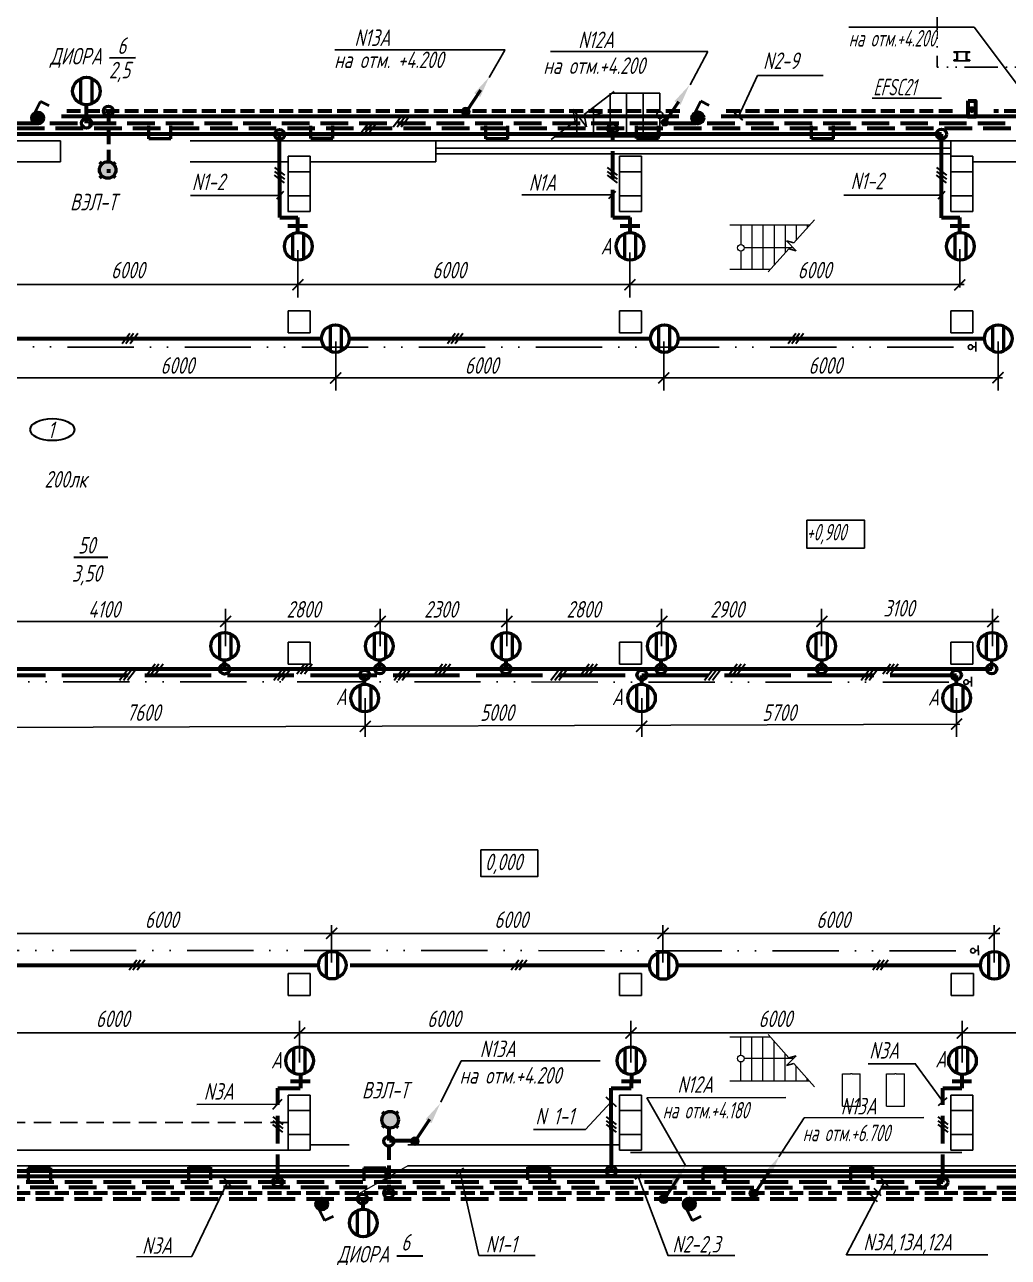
# Model space of a CAD drawing. Header units: inches. Extents: x -2146 to 222, y -883 to 3331.
# Drawn here: x -1215.6 to -1037.5, y 2945.8 to 3169 of the extents above; entities that cross this region are included whole.
import ezdxf
from ezdxf.enums import TextEntityAlignment as Align

# ---------------------------------------------------------------- set-up
doc = ezdxf.new("R2010")
doc.units = ezdxf.units.IN
doc.header["$MEASUREMENT"] = 0
for name, pattern in [('ACAD_ISO02W100', [15, 12, -3]), ('ACAD_ISO12W100', [21, 12, -3, 0, -3, 0, -3]), ('AUSGEZOGEN', [0]), ('gost5', [7, 5, -2, 0]), ('HIDDEN2', [4.7625, 3.175, -1.5875]), ('K5LT32768', [0])]:
    doc.linetypes.add(name, pattern=pattern)
for name, color, linetype in [('1', 7, 'AUSGEZOGEN'), ('osnovnoy shtamp', 7, 'Continuous'), ('АР', 7, 'Continuous'), ('блок', 7, 'Continuous'), ('вид', 7, 'Continuous'), ('НОВЫЙ', 7, 'Continuous'), ('орудован', 7, 'Continuous'), ('текст', 7, 'Continuous'), ('ТХ2', 255, 'Continuous')]:
    doc.layers.add(name, color=color, linetype=linetype)
for name, color, linetype, lineweight in [('кабель', 1, 'Continuous', 60), ('КаБель силовой (Вновь)', 1, 'Continuous', 60), ('лампа', 6, 'Continuous', 50), ('основной', 7, 'Continuous', 30), ('пунктирный', 222, 'HIDDEN2', 25), ('размеры', 82, 'Continuous', 25), ('рамка толстая', 7, 'Continuous', 60), ('Спецификация', 9, 'Continuous', 25), ('стена', 7, 'Continuous', 18), ('Строительный', 7, 'Continuous', 25), ('Схема распред. сети', 9, 'Continuous', 25), ('уровни', 5, 'Continuous', 25), ('Эл. аппараты (Вновь)', 93, 'Continuous', 50)]:
    doc.layers.add(name, color=color, linetype=linetype, lineweight=lineweight)
doc.styles.add('Simplex', font='simplex.shx', dxfattribs={"width": 0.7, "oblique": 15})

# ---------------------------------------------------------------- blocks, each defined once
blk = doc.blocks.new('A$C33DA0663')
at = {"color": 5}
for p, q in [((-4.54, 1.45), (-2.77, 3.22)), ((-2.77, 3.22), (-4.12, 2.85)), ((-4.54, 1.45), (-3.19, 1.81))]:
    blk.add_line(p, q, dxfattribs=at)
at = {"layer": 'АР', "color": 5}
for p, q in [((-7.85, 7.06), (-4.12, 2.85)), ((-3.19, 1.81), (0.55, -2.39))]:
    blk.add_line(p, q, dxfattribs=at)
blk = doc.blocks.new('A$C4C4C6647')
for p, q in [((-14.9, 15.3), (-14.9, -0.7)), ((-8.5, 15.3), (-14.9, 15.3)), ((-13.4, 14), (-14, 13.4)), ((-14, 13.4), (-14, 1.2)), ((-14, 1.2), (-13.4, 0.6)), ((-9.1, 14), (-13.4, 14)), ((-13.4, 0.6), (-9.1, 0.6)), ((-9.1, 14), (-8.5, 14.6)), ((-9.1, 0.6), (-8.5, 0)), ((-8.5, 15.3), (-8.5, 14.6)), ((-8.5, 0), (-8.5, -0.7)), ((-14.9, -0.7), (-8.5, -0.7))]:
    blk.add_line(p, q)
at = {"layer": 'Defpoints', "color": 0, "linetype": 'ByBlock'}
for p in [(-14.9, -0.6), (-8.5, -0.6)]:
    blk.add_point(p, dxfattribs=at)
blk = doc.blocks.new('A$C59454A50')
at = {"layer": '1', "color": 3}
for p, q in [((-0.8, 0.8), (0.8, 0.8)), ((-0.8, -0.8), (0.8, -0.8))]:
    blk.add_line(p, q, dxfattribs=at)
at = {"layer": '1', "color": 3, "yscale": 0.1, "zscale": 0.1}
for p, xscale in [((-2.29, -0.73), -0.1), ((2.29, -0.73), 0.1)]:
    blk.add_blockref('A$C4C4C6647', p, dxfattribs=dict(at, xscale=xscale))
blk = doc.blocks.new('A$C111428AF')
at = {"lineweight": 50}
blk.add_hatch(color=24, dxfattribs=at).paths.add_polyline_path([(3, 1.5, 1), (0, 1.5, 1)])
at = {"color": 24, "lineweight": 50}
for p, q in [((0.07, 2.93), (0.44, 2.56)), ((2.93, 2.93), (2.56, 2.56)), ((0.44, 0.44), (0.07, 0.07)), ((2.56, 0.44), (2.93, 0.07))]:
    blk.add_line(p, q, dxfattribs=at)
blk.add_circle((1.5, 1.5), 1.5, dxfattribs=at)

msp = doc.modelspace()

# ---------------------------------------------------------------- hatches: boundary and pattern name
for points in [[(-1213.27, 3153.05, -1), (-1213.27, 3151.05, -1)], [(-1093.73, 3153.09, -1), (-1093.73, 3151.09, -1)], [(-1161.83, 2954.41, 1), (-1161.83, 2956.41, 1)], [(-1095.27, 2954.41, 1), (-1095.27, 2956.41, 1)]]:
    msp.add_hatch(color=0).paths.add_polyline_path(points)
h = msp.add_hatch(color=24)
edge = h.paths.add_edge_path()
edge.add_arc((-1135.75, 3153.22), 0.718, 0, 360)
h = msp.add_hatch(color=24)
edge = h.paths.add_edge_path()
edge.add_arc((-1144.96, 2966.78), 0.718, 0, 360)
h = msp.add_hatch(color=24)
edge = h.paths.add_edge_path()
edge.add_arc((-1083.7, 2957.33), 0.718, 0, 360)
h = msp.add_hatch(color=24)
edge = h.paths.add_edge_path()
edge.add_arc((-1083.59, 2957.3), 0.718, 0, 360)
h = msp.add_hatch(color=6)
edge = h.paths.add_edge_path()
edge.add_arc((-1099.99, 2956.3), 0.718, 0, 360)
h = msp.add_hatch(color=6)
edge = h.paths.add_edge_path()
edge.add_arc((-1099.87, 2956.27), 0.718, 0, 360)
at = {"layer": 'вид'}
for points in [[(-1213.81, 3152.92, 1), (-1212.64, 3151.29, 1)], [(-1094.27, 3152.96, 1), (-1093.1, 3151.33, 1)], [(-1162.37, 2954.54, -1), (-1161.2, 2956.16, -1)], [(-1095.81, 2954.54, -1), (-1094.64, 2956.16, -1)]]:
    msp.add_hatch(color=0, dxfattribs=at).paths.add_polyline_path(points)
at = {"layer": 'кабель'}
for color, points in [(6, [(-1100.1, 3151.26, 1), (-1099.32, 3151.26, 1)]), (6, [(-1099.32, 3151.26, 1), (-1100.1, 3151.26, 1)]), (24, [(-1145.28, 2966.9, -1), (-1144.5, 2966.9, -1)]), (24, [(-1144.5, 2966.9, -1), (-1145.28, 2966.9, -1)]), (6, [(-1100.26, 2956.3, -1), (-1099.48, 2956.3, -1)]), (6, [(-1099.48, 2956.3, -1), (-1100.26, 2956.3, -1)])]:
    msp.add_hatch(color=color, dxfattribs=at).paths.add_polyline_path(points)

# ---------------------------------------------------------------- linework, layer by layer
at = {"color": 0, "linetype": 'ACAD_ISO12W100', "ltscale": 0.5}
for p in [(-1050.41, 3238.24), (-985.94, 3161.24)]:
    msp.add_line(p, (-1050.41, 3161.24), dxfattribs=at)
for p, q in [((-1043.67, 3168.52), (-1066.41, 3168.52)), ((-1029.37, 3149.35), (-1043.67, 3168.52)), ((-1128.63, 3164.42), (-1159.44, 3164.42)), ((-1131.54, 3159.39), (-1128.7, 3164.37)), ((-1043.39, 3110.63), (-1043.95, 3110.62)), ((-1043.38, 3109.77), (-1043.39, 3111.52)), ((-1044.2, 3049.97), (-1044.77, 3049.97)), ((-1044.19, 3049.11), (-1044.2, 3050.87)), ((-1042.94, 3000.46), (-1042.95, 3002.22)), ((-1042.95, 3001.32), (-1043.52, 3001.32)), ((-1136.61, 2981.34), (-1140.28, 2973.83)), ((-1111.44, 2981.33), (-1136.61, 2981.33)), ((-1054.3, 2980.76), (-1049.36, 2973.97)), ((-1136.86, 2961.38), (-1133.38, 2946.1)), ((-1104.55, 2960.37), (-1099.13, 2946.06)), ((-1185.37, 2945.89), (-1178.9, 2959.39)), ((-1066.89, 2946.16), (-1059.93, 2959.4))]:
    msp.add_line(p, q)
at = {"lineweight": 30}
for p, q in [((-1200.29, 3162.98), (-1195.55, 3162.99)), ((-1085.61, 3151.69), (-1087.07, 3152.97)), ((-1169.99, 3137.41), (-1168.72, 3138.8)), ((-1109.88, 3137.46), (-1108.61, 3138.84)), ((-1050.24, 3137.42), (-1048.97, 3138.81)), ((-1206.72, 3072.52), (-1200.59, 3072.52)), ((-1170.72, 2972.59), (-1169, 2974.37)), ((-1108.48, 2973.01), (-1110.36, 2974.78)), ((-1050.13, 2973.26), (-1048.59, 2974.67)), ((-1178.27, 2958.72), (-1179.53, 2960.05)), ((-1136.18, 2961.91), (-1137.51, 2960.85)), ((-1103.98, 2960.83), (-1105.12, 2959.91)), ((-1059.29, 2958.73), (-1060.56, 2960.06)), ((-1060.54, 2956.89), (-1061.8, 2958.22)), ((-1061.19, 2955.8), (-1062.45, 2957.14)), ((-1148.25, 2946.03), (-1143.51, 2946.05))]:
    msp.add_line(p, q, dxfattribs=at)
at = {"color": 0}
for p, q in [((-1120.39, 3164.09), (-1091.9, 3164.12)), ((-1095.14, 3158.04), (-1091.91, 3164.12)), ((-1086.34, 3152.33), (-1082.91, 3159.76)), ((-1166.14, 3119.57), (-1166.14, 3128.15)), ((-1106.02, 3119.57), (-1106.02, 3127.72)), ((-1046.29, 3121.37), (-1046.29, 3128.29)), ((-1346.16, 3121.89), (-1045.51, 3121.89)), ((-1159.29, 3102.7), (-1159.29, 3111.62)), ((-1099.89, 3102.7), (-1099.89, 3111.62)), ((-1039.35, 3102.7), (-1039.35, 3111.62)), ((-1346.02, 3105.02), (-1038.57, 3105.02)), ((-1179.29, 3056.42), (-1179.29, 3063.16)), ((-1151.27, 3056.42), (-1151.27, 3063.16)), ((-1128.33, 3056.42), (-1128.33, 3063.16)), ((-1100.29, 3056.42), (-1100.29, 3063.16)), ((-1071.33, 3056.42), (-1071.33, 3063.16)), ((-1040.38, 3056.42), (-1040.38, 3063.16)), ((-1346.03, 3060.91), (-1039.16, 3060.91)), ((-1153.96, 3040.02), (-1153.96, 3047.01)), ((-1103.9, 3040.02), (-1103.9, 3047.01)), ((-1046.88, 3040.02), (-1046.88, 3047.01)), ((-1346.04, 3041.27), (-1046.29, 3042.31)), ((-1160.06, 2999.17), (-1160.06, 3005.91)), ((-1100.06, 2999.17), (-1100.06, 3005.91)), ((-1040.06, 2999.17), (-1040.06, 3005.91)), ((-1346.6, 3004.39), (-1039.05, 3004.39)), ((-1165.84, 2988.57), (-1165.84, 2981.01)), ((-1105.84, 2988.57), (-1105.84, 2981.01)), ((-1045.84, 2988.57), (-1045.84, 2981.01)), ((-1285.91, 2986.38), (-985.28, 2986.38)), ((-1045.81, 2986.38), (-1285.81, 2986.38)), ((-1054.27, 2980.8), (-1062.88, 2980.8)), ((-1109.42, 2973.89), (-1114.09, 2968.88)), ((-1102.99, 2974.66), (-1077.81, 2974.69)), ((-1074.46, 2971.03), (-1052.82, 2971.06)), ((-1123.52, 2968.88), (-1114.07, 2968.88))]:
    msp.add_line(p, q, dxfattribs=at)
at = {"color": 6, "lineweight": 50}
for p, q in [((-1205.49, 3159.2), (-1205.49, 3154.67)), ((-1203.48, 3159.23), (-1203.48, 3154.63)), ((-1167.13, 3131.06), (-1167.13, 3126.56)), ((-1165.12, 3131.1), (-1165.12, 3126.54)), ((-1107.04, 3131.06), (-1107.04, 3126.57)), ((-1105.04, 3131.11), (-1105.04, 3126.54)), ((-1047.2, 3131.1), (-1047.21, 3126.54)), ((-1045.19, 3131.11), (-1045.19, 3126.52)), ((-1160.31, 3114.34), (-1160.31, 3109.84)), ((-1158.3, 3114.42), (-1158.3, 3109.76)), ((-1100.87, 3114.38), (-1100.87, 3109.88)), ((-1098.86, 3114.46), (-1098.86, 3109.8)), ((-1040.38, 3114.39), (-1040.38, 3109.9)), ((-1038.37, 3114.47), (-1038.37, 3109.81)), ((-1180.32, 3058.73), (-1180.32, 3054.11)), ((-1178.31, 3058.64), (-1178.31, 3054.19)), ((-1152.32, 3058.73), (-1152.32, 3054.11)), ((-1150.31, 3058.64), (-1150.31, 3054.19)), ((-1129.35, 3058.73), (-1129.35, 3054.11)), ((-1127.34, 3058.64), (-1127.34, 3054.19)), ((-1101.26, 3058.73), (-1101.26, 3054.11)), ((-1099.26, 3058.64), (-1099.26, 3054.19)), ((-1072.34, 3058.66), (-1072.34, 3054.17)), ((-1070.33, 3058.72), (-1070.33, 3054.14)), ((-1041.5, 3058.7), (-1041.5, 3054.14)), ((-1039.48, 3058.72), (-1039.48, 3054.12)), ((-1154.95, 3049.33), (-1154.95, 3044.71)), ((-1152.94, 3049.25), (-1152.94, 3044.78)), ((-1104.83, 3049.35), (-1104.84, 3044.71)), ((-1102.83, 3049.26), (-1102.83, 3044.78)), ((-1047.76, 3049.33), (-1047.76, 3044.71)), ((-1045.75, 3049.25), (-1045.75, 3044.8)), ((-1161.02, 3000.92), (-1161.02, 2996.41)), ((-1159.01, 3000.98), (-1159.01, 2996.35)), ((-1101.05, 3000.85), (-1101.06, 2996.35)), ((-1099.05, 3000.91), (-1099.05, 2996.28)), ((-1041.13, 3000.89), (-1041.13, 2996.38)), ((-1039.12, 3000.95), (-1039.12, 2996.32)), ((-1166.93, 2983.61), (-1166.93, 2979.11)), ((-1164.92, 2983.68), (-1164.92, 2979.04)), ((-1106.94, 2983.63), (-1106.94, 2979.13)), ((-1104.93, 2983.7), (-1104.93, 2979.06)), ((-1046.89, 2983.63), (-1046.89, 2979.13)), ((-1044.88, 2983.7), (-1044.88, 2979.06)), ((-1155.4, 2954.24), (-1155.4, 2949.74)), ((-1153.39, 2954.31), (-1153.39, 2949.68))]:
    msp.add_line(p, q, dxfattribs=at)
at = {"linetype": 'Continuous'}
for p, q in [((-1071.01, 3159.78), (-1082.91, 3159.76)), ((-1049.59, 3155.67), (-1062.19, 3155.65)), ((-1169.35, 3138.05), (-1185.63, 3138.03)), ((-1109.24, 3138.15), (-1125.62, 3138.13)), ((-1049.6, 3138.11), (-1067.3, 3138.09)), ((-1169.86, 2973.48), (-1184.44, 2973.46)), ((-1185.37, 2945.89), (-1195.4, 2945.87)), ((-1123.21, 2946.12), (-1133.38, 2946.1)), ((-1087.06, 2946.12), (-1099.13, 2946.1)), ((-1041.23, 2946.23), (-1066.84, 2946.21))]:
    msp.add_line(p, q, dxfattribs=at)
at = {"linetype": 'gost5', "lineweight": 60}
for p, q in [((-1109.14, 3134.03), (-1109.15, 3150.14)), ((-1049.37, 2959.37), (-1049.37, 2976.38))]:
    msp.add_line(p, q, dxfattribs=at)
at = {"lineweight": 60}
for p, q in [((-1169.45, 3134.05), (-1169.46, 3149.14)), ((-1169.45, 3134.02), (-1166.17, 3134.02)), ((-1166.17, 3131.35), (-1166.17, 3134.02)), ((-1109.14, 3134.02), (-1106.01, 3134.02)), ((-1106, 3131.35), (-1106, 3134.02)), ((-1049.6, 3134.02), (-1046.27, 3134.02)), ((-1046.27, 3131.35), (-1046.27, 3134.02)), ((-1167.96, 3132.56), (-1164.42, 3132.56)), ((-1107.78, 3132.56), (-1104.24, 3132.56)), ((-1048.06, 3132.56), (-1044.52, 3132.56)), ((-1179.44, 3052.27), (-1179.42, 3053.92)), ((-1151.29, 3052.26), (-1151.29, 3053.92)), ((-1128.43, 3052.26), (-1128.43, 3053.92)), ((-1100.36, 3052.26), (-1100.36, 3053.92)), ((-1071.3, 3052.26), (-1071.3, 3053.92)), ((-1154.08, 3049.59), (-1154.07, 3051.1)), ((-1103.88, 3049.59), (-1103.87, 3051.1)), ((-1046.88, 3049.55), (-1046.88, 3051.1)), ((-1167.49, 2977.64), (-1163.95, 2977.64)), ((-1165.71, 2978.85), (-1165.71, 2976.38)), ((-1107.56, 2977.64), (-1104.03, 2977.64)), ((-1105.77, 2978.88), (-1105.78, 2976.38)), ((-1047.69, 2977.64), (-1044.15, 2977.64)), ((-1045.91, 2978.85), (-1045.91, 2976.38)), ((-1169.8, 2976.38), (-1165.73, 2976.38)), ((-1109.43, 2976.38), (-1105.78, 2976.38)), ((-1049.37, 2976.38), (-1045.91, 2976.38)), ((-1049.36, 2976.38), (-1045.9, 2976.38))]:
    msp.add_line(p, q, dxfattribs=at)
at = {"linetype": 'ACAD_ISO12W100'}
for p, q in [((-1335.05, 3110.61), (-1044.78, 3110.58)), ((-1335.86, 3049.96), (-1045.6, 3049.93)), ((-1334.61, 3001.31), (-1044.35, 3001.28))]:
    msp.add_line(p, q, dxfattribs=at)
at = {"lineweight": 50}
msp.add_line((-1040.51, 3052.26), (-1040.47, 3053.92), dxfattribs=at)
at = {"color": 6}
msp.add_line((-1095.99, 2962.38), (-1102.99, 2974.66), dxfattribs=at)
at = {"color": 24}
msp.add_line((-1079.05, 2963.97), (-1074.46, 2971.03), dxfattribs=at)
at = {"color": 24, "lineweight": 60}
msp.add_line((-1149.57, 2966.9), (-1144.89, 2966.9), dxfattribs=at)
at = {"color": 0, "lineweight": 50}
for centre in [(-1200.48, 3153.32), (-1204.43, 3151.13), (-1169.46, 3149.07), (-1109.15, 3150.14), (-1049.61, 3149.14), (-1179.44, 3052.27), (-1154.06, 3051.21), (-1151.33, 3052.31), (-1128.47, 3052.31), (-1103.86, 3051.21), (-1100.4, 3052.31), (-1071.34, 3052.28), (-1046.91, 3051.21), (-1040.51, 3052.31), (-1149.69, 2966.78), (-1109.39, 2961.38), (-1169.81, 2959.42), (-1049.37, 2959.37), (-1149.71, 2957.42), (-1154.45, 2956.32)]:
    msp.add_circle(centre, 0.891, dxfattribs=at)
at = {"color": 0, "lineweight": 30}
for centre in [(-1213.23, 3152.11), (-1093.68, 3152.15), (-1161.79, 2955.35), (-1095.23, 2955.35)]:
    msp.add_circle(centre, 1, dxfattribs=at)
at = {"color": 24}
for centre in [(-1135.75, 3153.22), (-1144.96, 2966.78), (-1083.7, 2957.33), (-1083.59, 2957.3)]:
    msp.add_circle(centre, 0.718, dxfattribs=at)
at = {"linetype": 'ByBlock', "lineweight": 50, "ltscale": 100}
msp.add_circle((-1044.11, 3153.59), 0.344, dxfattribs=at)
for centre in [(-1044.36, 3110.58), (-1045.17, 3049.93), (-1043.92, 3001.28)]:
    msp.add_circle(centre, 0.424)
at = {"color": 6}
for centre in [(-1099.99, 2956.3), (-1099.87, 2956.27)]:
    msp.add_circle(centre, 0.718, dxfattribs=at)
at = {"layer": 'osnovnoy shtamp', "color": 0}
msp.add_circle((-1100.63, 3152.6), 0.6, dxfattribs=at)
at = {"layer": 'osnovnoy shtamp', "color": 0, "lineweight": 13}
msp.add_circle((-1085.94, 3128.56), 0.6, dxfattribs=at)
at = {"layer": 'osnovnoy shtamp', "color": 0, "lineweight": 5}
msp.add_circle((-1085.94, 2981.74), 0.6, dxfattribs=at)
at = {"layer": 'АР', "color": 0, "lineweight": 30}
msp.add_ellipse((-1210.62, 3095.64), major_axis=(-4, 0), ratio=0.5, dxfattribs=at)
at = {"layer": 'блок', "color": 0, "lineweight": 30}
for p, q in [((-1147.51, 3152.19), (-1148.9, 3150.38)), ((-1146.81, 3152.19), (-1148.2, 3150.38)), ((-1146.07, 3152.19), (-1147.46, 3150.38)), ((-1153.46, 3150.96), (-1154.85, 3149.14)), ((-1152.76, 3150.96), (-1154.15, 3149.14)), ((-1152.02, 3150.96), (-1153.41, 3149.14)), ((-1170.42, 3143.13), (-1168.61, 3141.74)), ((-1110.15, 3143.13), (-1108.34, 3141.74)), ((-1050.54, 3143.13), (-1048.72, 3141.74)), ((-1170.44, 3141.71), (-1168.63, 3140.32)), ((-1170.42, 3142.4), (-1168.61, 3141.01)), ((-1110.18, 3141.71), (-1108.36, 3140.32)), ((-1110.15, 3142.4), (-1108.34, 3141.01)), ((-1050.56, 3141.71), (-1048.74, 3140.32)), ((-1050.54, 3142.4), (-1048.72, 3141.01)), ((-1196.6, 3113.02), (-1197.99, 3111.2)), ((-1195.9, 3113.02), (-1197.29, 3111.2)), ((-1195.16, 3113.02), (-1196.55, 3111.2)), ((-1137.7, 3113.02), (-1139.09, 3111.2)), ((-1137, 3113.02), (-1138.39, 3111.2)), ((-1136.26, 3113.02), (-1137.65, 3111.2)), ((-1076.01, 3113.02), (-1077.4, 3111.2)), ((-1075.31, 3113.02), (-1076.7, 3111.2)), ((-1074.57, 3113.02), (-1075.96, 3111.2)), ((-1197.05, 3052), (-1198.44, 3050.18)), ((-1196.35, 3052), (-1197.74, 3050.18)), ((-1195.61, 3052), (-1197, 3050.18)), ((-1192.02, 3053.17), (-1193.41, 3051.35)), ((-1191.31, 3053.17), (-1192.7, 3051.35)), ((-1190.57, 3053.17), (-1191.96, 3051.35)), ((-1169.13, 3052), (-1170.52, 3050.18)), ((-1168.43, 3052), (-1169.82, 3050.18)), ((-1167.69, 3052), (-1169.08, 3050.18)), ((-1164.98, 3053.17), (-1166.37, 3051.35)), ((-1164.28, 3053.17), (-1165.67, 3051.35)), ((-1163.54, 3053.17), (-1164.93, 3051.35)), ((-1147.33, 3052), (-1148.72, 3050.18)), ((-1146.62, 3052), (-1148.01, 3050.18)), ((-1145.89, 3052), (-1147.28, 3050.18)), ((-1139.96, 3053.17), (-1141.35, 3051.35)), ((-1139.26, 3053.17), (-1140.65, 3051.35)), ((-1138.52, 3053.17), (-1139.91, 3051.35)), ((-1118.96, 3052), (-1120.35, 3050.18)), ((-1118.26, 3052), (-1119.65, 3050.18)), ((-1117.52, 3052), (-1118.91, 3050.18)), ((-1113.4, 3053.17), (-1114.79, 3051.35)), ((-1112.7, 3053.17), (-1114.09, 3051.35)), ((-1111.96, 3053.17), (-1113.35, 3051.35)), ((-1091.14, 3052), (-1092.53, 3050.18)), ((-1090.44, 3052), (-1091.83, 3050.18)), ((-1089.7, 3052), (-1091.09, 3050.18)), ((-1086.61, 3053.17), (-1088, 3051.35)), ((-1085.91, 3053.17), (-1087.3, 3051.35)), ((-1085.17, 3053.17), (-1086.56, 3051.35)), ((-1062.74, 3052), (-1064.13, 3050.18)), ((-1062.04, 3052), (-1063.43, 3050.18)), ((-1061.3, 3052), (-1062.69, 3050.18)), ((-1058.87, 3053.17), (-1060.26, 3051.35)), ((-1058.17, 3053.17), (-1059.56, 3051.35)), ((-1057.43, 3053.17), (-1058.82, 3051.35)), ((-1195.33, 2999.59), (-1196.72, 2997.77)), ((-1194.63, 2999.59), (-1196.02, 2997.77)), ((-1193.89, 2999.59), (-1195.28, 2997.77)), ((-1126.16, 2999.59), (-1127.55, 2997.77)), ((-1125.45, 2999.59), (-1126.84, 2997.77)), ((-1124.72, 2999.59), (-1126.1, 2997.77)), ((-1060.69, 2999.59), (-1062.07, 2997.77)), ((-1059.98, 2999.59), (-1061.37, 2997.77)), ((-1059.24, 2999.59), (-1060.63, 2997.77)), ((-1170.72, 2971.22), (-1168.9, 2969.83)), ((-1110.33, 2971.22), (-1108.51, 2969.83)), ((-1050.27, 2971.22), (-1048.45, 2969.83)), ((-1170.74, 2969.79), (-1168.92, 2968.4)), ((-1170.72, 2970.48), (-1168.9, 2969.09)), ((-1110.35, 2969.79), (-1108.53, 2968.4)), ((-1110.33, 2970.48), (-1108.51, 2969.09)), ((-1050.29, 2969.79), (-1048.47, 2968.4)), ((-1050.27, 2970.48), (-1048.45, 2969.09))]:
    msp.add_line(p, q, dxfattribs=at)
at = {"layer": 'кабель'}
for p, q in [((-1204.43, 3151.13), (-1204.43, 3154.4)), ((-1154.41, 2956.32), (-1154.41, 2954.58))]:
    msp.add_line(p, q, dxfattribs=at)
at = {"layer": 'кабель', "color": 0}
for p, q in [((-1097.15, 3152.32), (-1208.94, 3152.32)), ((-1057.9, 3152.32), (-1089.51, 3152.32)), ((-1016.41, 3152.3), (-1058.79, 3152.32)), ((-1049.61, 3149.14), (-1475.75, 3149.14)), ((-1049.6, 3134), (-1049.61, 3149.14)), ((-1161.86, 3112.09), (-1217.22, 3112.09)), ((-1102.28, 3112.09), (-1156.86, 3112.09)), ((-1041.85, 3112.09), (-1097.28, 3112.09)), ((-1040.52, 3052.26), (-1331.75, 3052.27)), ((-1162.43, 2998.59), (-1217.51, 2998.59)), ((-1102.47, 2998.59), (-1156.71, 2998.59)), ((-1042.55, 2998.59), (-1097.36, 2998.59)), ((-1109.39, 2961.38), (-1109.43, 2976.38)), ((-979.65, 2960.37), (-1458.83, 2960.37))]:
    msp.add_line(p, q, dxfattribs=at)
at = {"layer": 'кабель', "color": 0, "linetype": 'ACAD_ISO02W100'}
msp.add_line((-1046.88, 3051.1), (-1330.6, 3051.1), dxfattribs=at)
at = {"layer": 'кабель', "color": 0, "linetype": 'gost5'}
for p, q in [((-1169.8, 2959.37), (-1169.8, 2976.38)), ((-1049.37, 2959.37), (-1462.06, 2959.36)), ((-978.62, 2958.37), (-1461.99, 2958.38))]:
    msp.add_line(p, q, dxfattribs=at)
at = {"layer": 'кабель', "color": 0, "linetype": 'K5LT32768'}
msp.add_line((-995.61, 2961.37), (-1458.92, 2961.39), dxfattribs=at)
at = {"layer": 'кабель', "color": 24, "linetype": 'gost5', "lineweight": 60, "ltscale": 0.5}
msp.add_line((-1001.14, 2957.37), (-1462.05, 2957.39), dxfattribs=at)
at = {"layer": 'кабель', "color": 0}
msp.add_lwpolyline([(-1044.8, 3155.16), (-1043.47, 3155.16), (-1043.47, 3152.25), (-1044.8, 3152.25)], close=True, dxfattribs=at)
at = {"layer": 'кабель', "color": 6}
for centre in [(-1099.71, 3151.26), (-1099.71, 3151.26), (-1099.87, 2956.3), (-1099.87, 2956.3)]:
    msp.add_circle(centre, 0.39, dxfattribs=at)
at = {"layer": 'кабель', "color": 24}
msp.add_circle((-1144.89, 2966.9), 0.39, dxfattribs=at)
msp.add_circle((-1144.89, 2966.9), 0.39, dxfattribs=at)
at = {"layer": 'КаБель силовой (Вновь)', "color": 24, "linetype": 'gost5', "ltscale": 0.5}
msp.add_line((-1149.69, 2969.41), (-1149.72, 2957.38), dxfattribs=at)
at = {"layer": 'лампа', "color": 24}
for p, q in [((-1133.1, 3157.09), (-1135.65, 3153.23)), ((-1142.31, 2970.74), (-1144.86, 2966.89)), ((-1080.94, 2961.12), (-1083.48, 2957.27))]:
    msp.add_line(p, q, dxfattribs=at)
at = {"layer": 'лампа', "color": 6}
for p, q in [((-1097.21, 3155.02), (-1099.76, 3151.17)), ((-1097.29, 2960.13), (-1099.84, 2956.28))]:
    msp.add_line(p, q, dxfattribs=at)
at = {"layer": 'лампа'}
for centre in [(-1204.44, 3156.93), (-1166.08, 3128.82), (-1106, 3128.83), (-1046.18, 3128.82), (-1159.36, 3112.13), (-1099.78, 3112.13), (-1039.34, 3112.13), (-1179.42, 3056.42), (-1151.42, 3056.42), (-1128.44, 3056.42), (-1100.36, 3056.42), (-1071.31, 3056.42), (-1040.47, 3056.42), (-1154.05, 3047.02), (-1103.93, 3047.02), (-1046.86, 3047.02), (-1159.94, 2998.66), (-1099.98, 2998.6), (-1040.05, 2998.63), (-1165.85, 2981.36), (-1105.86, 2981.38), (-1045.81, 2981.38), (-1154.32, 2951.99)]:
    msp.add_circle(centre, 2.5, dxfattribs=at)
at = {"layer": 'лампа', "color": 5}
for centre in [(-1040.05, 2998.63), (-1045.81, 2981.38)]:
    msp.add_circle(centre, 2.5, dxfattribs=at)
at = {"layer": 'лампа', "color": 24}
for points in [[(-1134.22, 3156.57), (-1131.53, 3159.46), (-1133.14, 3155.85)], [(-1143.05, 2970.76), (-1140.36, 2973.66), (-1141.97, 2970.05)], [(-1081.68, 2961.14), (-1078.98, 2964.04), (-1080.59, 2960.43)]]:
    msp.add_solid(points, dxfattribs=at)
at = {"layer": 'лампа', "color": 6}
for points in [[(-1097.95, 3155.12), (-1095.26, 3158.02), (-1096.87, 3154.41)], [(-1098.6, 2959.56), (-1095.91, 2962.46), (-1097.52, 2958.85)]]:
    msp.add_solid(points, dxfattribs=at)
at = {"layer": 'НОВЫЙ', "color": 0}
for points in [[(-1074.01, 3079.25), (-1063.58, 3079.25), (-1063.58, 3074.2), (-1074.01, 3074.2)], [(-1133.02, 3019.52), (-1122.73, 3019.52), (-1122.73, 3014.69), (-1133.02, 3014.69)]]:
    msp.add_lwpolyline(points, close=True, dxfattribs=at)
at = {"layer": 'основной', "color": 0, "lineweight": 25, "ltscale": 100}
for p, q in [((-1185.64, 3147.95), (-1141.18, 3147.95)), ((-1047.94, 3147.95), (-1028.36, 3147.95)), ((-1185.64, 3144.15), (-1167.94, 3144.15)), ((-1163.94, 3144.15), (-1141.18, 3144.15))]:
    msp.add_line(p, q, dxfattribs=at)
at = {"layer": 'основной', "color": 0, "lineweight": 13, "ltscale": 100}
for p, q in [((-1073.49, 3132.65), (-1087.94, 3132.65)), ((-1085.94, 3132.65), (-1085.94, 3129.16)), ((-1083.94, 3132.65), (-1083.94, 3124.65)), ((-1081.94, 3132.65), (-1081.94, 3124.65)), ((-1079.94, 3132.65), (-1079.94, 3125.39)), ((-1077.94, 3132.65), (-1077.94, 3127.64)), ((-1075.94, 3132.65), (-1075.94, 3129.89)), ((-1073.94, 3132.65), (-1073.94, 3132.14)), ((-1085.94, 3127.96), (-1085.94, 3124.65)), ((-1076.44, 3128.56), (-1085.34, 3128.56)), ((-1080.6, 3124.65), (-1087.94, 3124.65))]:
    msp.add_line(p, q, dxfattribs=at)
at = {"layer": 'основной', "color": 0, "lineweight": 5, "ltscale": 100}
for p, q in [((-1080.6, 2985.65), (-1087.94, 2985.65)), ((-1085.94, 2982.34), (-1085.94, 2985.65)), ((-1083.94, 2977.65), (-1083.94, 2985.65)), ((-1081.94, 2977.65), (-1081.94, 2985.65)), ((-1079.94, 2977.65), (-1079.94, 2984.91)), ((-1077.94, 2977.65), (-1077.94, 2982.66)), ((-1085.94, 2977.65), (-1085.94, 2981.14)), ((-1076.44, 2981.74), (-1085.34, 2981.74)), ((-1075.94, 2977.65), (-1075.94, 2980.41)), ((-1073.49, 2977.65), (-1087.94, 2977.65)), ((-1073.94, 2977.65), (-1073.94, 2978.16))]:
    msp.add_line(p, q, dxfattribs=at)
at = {"layer": 'пунктирный', "color": 0}
msp.add_line((-1167.94, 2970.15), (-1223.94, 2970.15), dxfattribs=at)
at = {"layer": 'размеры', "color": 0}
for p, q in [((-1114.33, 3152.69), (-1108.88, 3156.85)), ((-1109.63, 3156.55), (-1109.63, 3148.65)), ((-1100.63, 3156.55), (-1109.27, 3156.55)), ((-1106.63, 3156.55), (-1106.63, 3148.65)), ((-1103.63, 3156.55), (-1103.63, 3148.65)), ((-1100.63, 3156.55), (-1100.63, 3153.2)), ((-1112.63, 3153.99), (-1112.63, 3148.65)), ((-1115.92, 3151.47), (-1116.34, 3153.67)), ((-1116.34, 3153.67), (-1113.91, 3150.49)), ((-1115.63, 3152.73), (-1115.63, 3148.65)), ((-1113.91, 3150.49), (-1114.33, 3152.69)), ((-1112.63, 3152.6), (-1111.01, 3152.97)), ((-1101.23, 3152.6), (-1112.63, 3152.6)), ((-1112.63, 3152.6), (-1111.01, 3152.22)), ((-1100.63, 3152), (-1100.63, 3148.65)), ((-1120.27, 3148.15), (-1115.92, 3151.47)), ((-1209.14, 3147.95), (-1225.94, 3147.95)), ((-1209.14, 3147.95), (-1209.14, 3144.15)), ((-1141.18, 3147.95), (-1141.18, 3144.15)), ((-1141.18, 3147.95), (-1047.94, 3147.95)), ((-1100.63, 3148.65), (-1119.63, 3148.65)), ((-1118.63, 3149.41), (-1118.63, 3148.65)), ((-1047.94, 3147.95), (-1047.94, 3145.15)), ((-1163.94, 3145.15), (-1167.94, 3145.15)), ((-1167.94, 3145.15), (-1167.94, 3135.15)), ((-1163.94, 3135.15), (-1163.94, 3145.15)), ((-1141.18, 3146.58), (-1047.94, 3146.58)), ((-1141.18, 3145.55), (-1047.94, 3145.55)), ((-1103.94, 3145.15), (-1107.94, 3145.15)), ((-1107.94, 3145.15), (-1107.94, 3135.15)), ((-1103.94, 3135.15), (-1103.94, 3145.15)), ((-1043.94, 3145.15), (-1047.94, 3145.15)), ((-1047.94, 3145.15), (-1047.94, 3135.15)), ((-1045.94, 3145.15), (-1047.94, 3145.15)), ((-1045.94, 3145.15), (-1047.94, 3145.15)), ((-1043.94, 3135.15), (-1043.94, 3145.15)), ((-1209.14, 3144.15), (-1223.94, 3144.15)), ((-1028.36, 3144.15), (-1043.94, 3144.15)), ((-1167.94, 3142.32), (-1163.94, 3142.32)), ((-1107.94, 3142.32), (-1103.94, 3142.32)), ((-1047.94, 3142.32), (-1043.94, 3142.32)), ((-1167.94, 3137.98), (-1163.94, 3137.98)), ((-1107.94, 3137.98), (-1103.94, 3137.98)), ((-1047.94, 3137.98), (-1043.94, 3137.98)), ((-1167.94, 3135.15), (-1163.94, 3135.15)), ((-1107.94, 3135.15), (-1103.94, 3135.15)), ((-1047.94, 3135.15), (-1043.94, 3135.15)), ((-1167.94, 3113.15), (-1167.94, 3117.15)), ((-1167.94, 3117.15), (-1163.94, 3117.15)), ((-1163.94, 3117.15), (-1163.94, 3113.15)), ((-1107.94, 3113.15), (-1107.94, 3117.15)), ((-1107.94, 3117.15), (-1103.94, 3117.15)), ((-1103.94, 3117.15), (-1103.94, 3113.15)), ((-1047.94, 3113.15), (-1047.94, 3117.15)), ((-1047.94, 3117.15), (-1043.94, 3117.15)), ((-1043.94, 3117.15), (-1043.94, 3113.15)), ((-1163.94, 3113.15), (-1167.94, 3113.15)), ((-1103.94, 3113.15), (-1107.94, 3113.15)), ((-1043.94, 3113.15), (-1047.94, 3113.15)), ((-1167.94, 3053.15), (-1167.94, 3057.15)), ((-1167.94, 3057.15), (-1163.94, 3057.15)), ((-1163.94, 3057.15), (-1163.94, 3053.15)), ((-1107.94, 3053.15), (-1107.94, 3057.15)), ((-1107.94, 3057.15), (-1103.94, 3057.15)), ((-1103.94, 3057.15), (-1103.94, 3053.15)), ((-1047.94, 3053.15), (-1047.94, 3057.15)), ((-1047.94, 3057.15), (-1043.94, 3057.15)), ((-1043.94, 3057.15), (-1043.94, 3053.15)), ((-1163.94, 3053.15), (-1167.94, 3053.15)), ((-1103.94, 3053.15), (-1107.94, 3053.15)), ((-1043.94, 3053.15), (-1047.94, 3053.15)), ((-1167.94, 2993.15), (-1167.94, 2997.15)), ((-1167.94, 2997.15), (-1163.94, 2997.15)), ((-1163.94, 2997.15), (-1163.94, 2993.15)), ((-1107.94, 2993.15), (-1107.94, 2997.15)), ((-1107.94, 2997.15), (-1103.94, 2997.15)), ((-1103.94, 2997.15), (-1103.94, 2993.15)), ((-1047.84, 2993.15), (-1047.84, 2997.15)), ((-1047.84, 2997.15), (-1043.84, 2997.15)), ((-1043.84, 2997.15), (-1043.84, 2993.15)), ((-1163.94, 2993.15), (-1167.94, 2993.15)), ((-1103.94, 2993.15), (-1107.94, 2993.15)), ((-1043.84, 2993.15), (-1047.84, 2993.15)), ((-1163.94, 2975.15), (-1167.94, 2975.15)), ((-1167.94, 2975.15), (-1167.94, 2965.15)), ((-1163.94, 2965.15), (-1163.94, 2975.15)), ((-1103.94, 2975.15), (-1107.94, 2975.15)), ((-1107.94, 2975.15), (-1107.94, 2965.15)), ((-1103.94, 2965.15), (-1103.94, 2975.15)), ((-1043.94, 2975.15), (-1047.94, 2975.15)), ((-1047.94, 2975.15), (-1047.94, 2965.15)), ((-1043.94, 2965.15), (-1043.94, 2975.15)), ((-1167.94, 2972.32), (-1163.94, 2972.32)), ((-1107.94, 2972.32), (-1103.94, 2972.32)), ((-1047.94, 2972.32), (-1043.94, 2972.32)), ((-1167.94, 2967.98), (-1163.94, 2967.98)), ((-1107.94, 2967.98), (-1103.94, 2967.98)), ((-1047.94, 2967.98), (-1043.94, 2967.98)), ((-1163.94, 2965.15), (-1285.94, 2965.15)), ((-1167.94, 2965.15), (-1163.94, 2965.15)), ((-1163.94, 2966.15), (-1156.84, 2966.15)), ((-1146.24, 2966.15), (-1107.94, 2966.15)), ((-1107.94, 2965.15), (-1103.94, 2965.15)), ((-1045.94, 2964.75), (-1105.94, 2964.75)), ((-1047.94, 2965.15), (-1043.94, 2965.15)), ((-1156.84, 2962.35), (-1291.04, 2962.35)), ((-1146.24, 2962.35), (-1111.04, 2962.35)), ((-1005.64, 2962.35), (-1111.04, 2962.35))]:
    msp.add_line(p, q, dxfattribs=at)
at = {"layer": 'размеры', "color": 0, "lineweight": 13}
msp.add_line((-1146.24, 2962.35), (-1155.42, 2957.05), dxfattribs=at)
at = {"layer": 'размеры', "color": 0, "const_width": 0.3}
for points in [[(-1167.16, 3120.86), (-1165.16, 3122.86)], [(-1165.16, 3122.86), (-1167.16, 3120.86)], [(-1107.04, 3120.86), (-1105.04, 3122.86)], [(-1105.04, 3122.86), (-1107.04, 3120.86)], [(-1047.31, 3120.86), (-1045.31, 3122.86)], [(-1045.31, 3122.86), (-1047.31, 3120.86)], [(-1160.32, 3103.99), (-1158.32, 3105.99)], [(-1158.32, 3105.99), (-1160.32, 3103.99)], [(-1100.91, 3103.99), (-1098.91, 3105.99)], [(-1098.91, 3105.99), (-1100.91, 3103.99)], [(-1040.37, 3104.03), (-1038.37, 3106.03)], [(-1038.37, 3106.03), (-1040.37, 3104.03)], [(-1180.25, 3059.9), (-1178.25, 3061.9)], [(-1178.25, 3061.9), (-1180.25, 3059.9)], [(-1152.27, 3059.9), (-1150.27, 3061.9)], [(-1150.27, 3061.9), (-1152.27, 3059.9)], [(-1129.33, 3059.9), (-1127.33, 3061.9)], [(-1127.33, 3061.9), (-1129.33, 3059.9)], [(-1101.23, 3059.9), (-1099.23, 3061.9)], [(-1099.23, 3061.9), (-1101.23, 3059.9)], [(-1072.27, 3059.9), (-1070.27, 3061.9)], [(-1070.27, 3061.9), (-1072.27, 3059.9)], [(-1041.33, 3059.9), (-1039.33, 3061.9)], [(-1039.33, 3061.9), (-1041.33, 3059.9)], [(-1154.96, 3040.91), (-1152.96, 3042.91)], [(-1152.96, 3042.91), (-1154.96, 3040.91)], [(-1104.9, 3040.91), (-1102.9, 3042.91)], [(-1102.9, 3042.91), (-1104.9, 3040.91)], [(-1047.88, 3041.31), (-1045.88, 3043.31)], [(-1045.88, 3043.31), (-1047.88, 3041.31)], [(-1161.04, 3003.43), (-1159.04, 3005.43)], [(-1159.04, 3005.43), (-1161.04, 3003.43)], [(-1101.04, 3003.43), (-1099.04, 3005.43)], [(-1099.04, 3005.43), (-1101.04, 3003.43)], [(-1041.04, 3003.43), (-1039.04, 3005.43)], [(-1039.04, 3005.43), (-1041.04, 3003.43)], [(-1166.85, 2985.39), (-1164.85, 2987.39)], [(-1164.85, 2987.39), (-1166.85, 2985.39)], [(-1106.85, 2985.39), (-1104.85, 2987.39)], [(-1104.85, 2987.39), (-1106.85, 2985.39)], [(-1046.85, 2985.39), (-1044.85, 2987.39)], [(-1044.85, 2987.39), (-1046.85, 2985.39)]]:
    msp.add_lwpolyline(points, dxfattribs=at)
at = {"layer": 'рамка толстая', "lineweight": 40}
for p, q in [((-1214.09, 3152.39), (-1212.75, 3155.05)), ((-1211.21, 3154.29), (-1212.75, 3155.05)), ((-1094.54, 3152.43), (-1093.21, 3155.09)), ((-1091.68, 3154.34), (-1093.22, 3155.1)), ((-1162.64, 2955.06), (-1161.31, 2952.4)), ((-1159.77, 2953.16), (-1161.31, 2952.4)), ((-1096.08, 2955.06), (-1094.75, 2952.4)), ((-1093.2, 2953.15), (-1094.75, 2952.39))]:
    msp.add_line(p, q, dxfattribs=at)
at = {"layer": 'рамка толстая'}
for centre in [(-1213.27, 3152.05), (-1093.73, 3152.09), (-1161.83, 2955.41), (-1095.27, 2955.41)]:
    msp.add_circle(centre, 1, dxfattribs=at)
at = {"layer": 'стена', "linetype": 'gost5', "lineweight": 60}
for p, q in [((-968.06, 3151.04), (-1477.59, 3151.14)), ((-995.06, 3150.14), (-1476.75, 3150.14)), ((-977.62, 2956.32), (-1462.05, 2956.32))]:
    msp.add_line(p, q, dxfattribs=at)
at = {"layer": 'Строительный', "color": 0}
msp.add_line((-1167.97, 3135.15), (-1163.97, 3135.15), dxfattribs=at)
at = {"layer": 'ТХ2', "color": 0, "linetype": 'Continuous', "lineweight": 9}
for p, q in [((-1067.55, 2973.16), (-1067.55, 2978.96)), ((-1067.55, 2978.96), (-1066.07, 2978.96)), ((-1065.8, 2978.96), (-1066.07, 2978.96)), ((-1065.8, 2978.96), (-1064.32, 2978.96)), ((-1064.32, 2973.16), (-1064.32, 2978.96)), ((-1059.55, 2973.16), (-1059.55, 2978.96)), ((-1059.55, 2978.96), (-1058.07, 2978.96)), ((-1057.8, 2978.96), (-1058.07, 2978.96)), ((-1057.8, 2978.96), (-1056.32, 2978.96)), ((-1056.32, 2973.16), (-1056.32, 2978.96)), ((-1067.55, 2973.16), (-1064.32, 2973.16)), ((-1059.55, 2973.16), (-1056.32, 2973.16))]:
    msp.add_line(p, q, dxfattribs=at)
at = {"layer": 'уровни', "color": 24, "linetype": 'gost5', "lineweight": 60, "ltscale": 0.5}
for p, q in [((-1097.02, 3153.32), (-1208.94, 3153.32)), ((-1200.48, 3153.32), (-1200.48, 3142.12)), ((-1047.59, 3153.32), (-1089.36, 3153.32)), ((-1047.62, 3153.32), (-1050.17, 3153.32)), ((-1004.29, 3153.3), (-1040.11, 3153.32))]:
    msp.add_line(p, q, dxfattribs=at)
at = {"layer": 'Эл. аппараты (Вновь)'}
for p, q in [((-1193.16, 3148.31), (-1193.16, 3150.63)), ((-1189.16, 3148.31), (-1189.16, 3150.63)), ((-1163.84, 3148.35), (-1163.84, 3150.67)), ((-1159.84, 3148.35), (-1159.84, 3150.67)), ((-1132.11, 3148.31), (-1132.11, 3150.63)), ((-1128.11, 3148.31), (-1128.11, 3150.63)), ((-1104.87, 3148.35), (-1104.87, 3150.67)), ((-1100.87, 3148.35), (-1100.87, 3150.67)), ((-1073.14, 3148.31), (-1073.14, 3150.63)), ((-1069.14, 3148.31), (-1069.14, 3150.63)), ((-1189.16, 3148.31), (-1193.16, 3148.31)), ((-1189.15, 3148.31), (-1193.15, 3148.31)), ((-1159.84, 3148.35), (-1163.84, 3148.35)), ((-1159.83, 3148.35), (-1163.83, 3148.35)), ((-1128.11, 3148.31), (-1132.11, 3148.31)), ((-1128.1, 3148.31), (-1132.1, 3148.31)), ((-1100.87, 3148.35), (-1104.87, 3148.35)), ((-1100.86, 3148.35), (-1104.86, 3148.35)), ((-1069.14, 3148.31), (-1073.14, 3148.31)), ((-1069.13, 3148.31), (-1073.13, 3148.31)), ((-1185.95, 2962.1), (-1185.95, 2959.78)), ((-1185.95, 2962.1), (-1181.95, 2962.1)), ((-1181.95, 2962.1), (-1181.95, 2959.78)), ((-1124.57, 2962.1), (-1124.57, 2959.78)), ((-1124.57, 2962.1), (-1120.57, 2962.1)), ((-1120.57, 2962.1), (-1120.57, 2959.78)), ((-1066.1, 2962.1), (-1066.1, 2959.78)), ((-1066.1, 2962.1), (-1062.1, 2962.1)), ((-1062.1, 2962.1), (-1062.1, 2959.78)), ((-1214.99, 2961.95), (-1210.99, 2961.95)), ((-1214.98, 2961.95), (-1214.98, 2959.63)), ((-1214.98, 2961.95), (-1210.98, 2961.95)), ((-1210.98, 2961.95), (-1210.98, 2959.63)), ((-1154.23, 2961.95), (-1150.23, 2961.95)), ((-1154.22, 2961.95), (-1154.22, 2959.63)), ((-1154.22, 2961.95), (-1150.22, 2961.95)), ((-1150.22, 2961.95), (-1150.22, 2959.63)), ((-1092.84, 2961.95), (-1088.84, 2961.95)), ((-1092.83, 2961.95), (-1092.83, 2959.63)), ((-1092.83, 2961.95), (-1088.83, 2961.95)), ((-1088.83, 2961.95), (-1088.83, 2959.63))]:
    msp.add_line(p, q, dxfattribs=at)

# ---------------------------------------------------------------- block references
at = {"rotation": 180}
msp.add_blockref('A$C111428AF', (-1199.1, 3144.16), dxfattribs=at)
msp.add_blockref('A$C111428AF', (-1150.95, 2969.17))
at = {"layer": '1', "color": 0}
msp.add_blockref('A$C59454A50', (-1045.94, 3163.24), dxfattribs=at)
at = {"layer": '1', "color": 0, "lineweight": 13, "xscale": -1, "rotation": 180}
msp.add_blockref('A$C33DA0663', (-1073.15, 3131.25), dxfattribs=at)
at = {"layer": '1', "lineweight": 5}
msp.add_blockref('A$C33DA0663', (-1073.15, 2979.05), dxfattribs=at)

# ---------------------------------------------------------------- texts
at = {"lineweight": 20, "style": 'Simplex', "oblique": 15, "width": 0.7}
for s, p in [('N13А', (-1155.92, 3165.1)), ('N2-9', (-1081.93, 3160.93)), ('N1-2', (-1185.35, 3139)), ('N1А', (-1124.35, 3138.89)), ('N1-2', (-1066.07, 3139.16)), ('N13А', (-1133.21, 2982.01)), ('N3А', (-1062.7, 2981.73)), ('N3А', (-1183.2, 2974.29)), ('N 1-1', (-1123.15, 2969.82)), ('N3А', (-1194.37, 2946.39)), ('N1-1', (-1132.14, 2946.63)), ('N2-2,3', (-1098.35, 2946.63)), ('N3А,13А,12А', (-1063.77, 2947.02))]:
    msp.add_text(s, height=3, dxfattribs=at).set_placement(p)
for s, p in [('6', (-1198.04, 3163.66)), ('ДИОРА', (-1206.35, 3161.75)), ('2,5', (-1198.45, 3159.24)), ('50', (-1204.41, 3073.2)), ('3,50', (-1204.41, 3068.1)), ('6', (-1146.65, 2946.98)), ('ДИОРА', (-1154.31, 2944.81))]:
    msp.add_text(s, height=3, dxfattribs=at).set_placement(p, align=Align.CENTER)
at = {"layer": 'АР', "color": 0, "lineweight": 20, "style": 'Simplex', "oblique": 15, "width": 0.7}
msp.add_text('1', height=3, dxfattribs=at).set_placement((-1211.44, 3094.11))
at = {"layer": 'орудован', "color": 0, "linetype": 'Continuous', "lineweight": 20, "style": 'Simplex', "oblique": 15}
for s, width, p in [('+0,900', 0.6, (-1074.07, 3075.57)), ('0,000', 0.7, (-1132.29, 3015.85))]:
    msp.add_text(s, height=3, dxfattribs=dict(at, width=width)).set_placement(p)
at = {"layer": 'размеры', "color": 0, "lineweight": 20, "style": 'Simplex', "oblique": 15, "width": 0.7}
for s, p in [('6000', (-1199.99, 3123.02)), ('6000', (-1141.82, 3123.02)), ('6000', (-1075.65, 3123.02)), ('6000', (-1191.03, 3105.75)), ('6000', (-1135.93, 3105.75)), ('6000', (-1073.69, 3105.75)), ('3100', (-1060.15, 3061.79)), ('4100', (-1204.12, 3061.59)), ('2800', (-1168.23, 3061.59)), ('2300', (-1143.29, 3061.59)), ('2800', (-1117.53, 3061.59)), ('2900', (-1091.5, 3061.59)), ('7600', (-1197.18, 3042.9)), ('5000', (-1133.16, 3042.9)), ('5700', (-1082.08, 3042.9)), ('6000', (-1193.87, 3005.39)), ('6000', (-1130.58, 3005.39)), ('6000', (-1072.27, 3005.39)), ('6000', (-1202.74, 2987.45)), ('6000', (-1142.74, 2987.45)), ('6000', (-1082.74, 2987.45))]:
    msp.add_text(s, height=3, dxfattribs=at).set_placement(p)
at = {"layer": 'Спецификация', "color": 0, "lineweight": 20, "style": 'Simplex', "oblique": 15, "width": 0.6}
msp.add_text('EFSC21', height=3, dxfattribs=at).set_placement((-1061.96, 3156.15))
at = {"layer": 'Схема распред. сети', "color": 0, "lineweight": 20, "style": 'Simplex', "oblique": 15, "width": 0.7}
msp.add_text('200лк', height=3, dxfattribs=at).set_placement((-1212.05, 3085.14))
at = {"layer": 'текст', "color": 3, "lineweight": 40, "style": 'Simplex', "oblique": 15, "width": 0.7}
for p in [(-1110.33, 3127.37), (-1158.3, 3045.77), (-1108.29, 3045.76), (-1051.06, 3045.68), (-1170.04, 2979.96), (-1049.76, 2980.14)]:
    msp.add_text('А', height=3, dxfattribs=at).set_placement(p, align=Align.CENTER)
at = {"layer": 'уровни', "color": 0, "lineweight": 20, "style": 'Simplex', "oblique": 15}
for s, width, p in [('N12А', 0.7, (-1115.39, 3164.72)), ('на отм.+4.200', 0.6, (-1066.41, 3165)), ('на отм. +4.200', 0.7, (-1159.58, 3161.1)), ('на отм.+4.200', 0.7, (-1121.72, 3160.04)), ('на отм.+4.200', 0.7, (-1136.87, 2977.21)), ('N12А', 0.7, (-1097.44, 2975.55)), ('на отм.+4.180', 0.6, (-1100.09, 2970.9)), ('N13А', 0.7, (-1067.85, 2971.62)), ('на отм.+6.700', 0.6, (-1074.73, 2966.78))]:
    msp.add_text(s, height=3, dxfattribs=dict(at, width=width)).set_placement(p)
at = {"layer": 'уровни', "color": 24, "lineweight": 20, "style": 'Simplex', "oblique": 15, "width": 0.7}
for p in [(-1207.42, 3135.34), (-1154.56, 2974.52)]:
    msp.add_text('ВЭЛ-Т', height=3, dxfattribs=at).set_placement(p)

doc.saveas('drawing.dxf')
